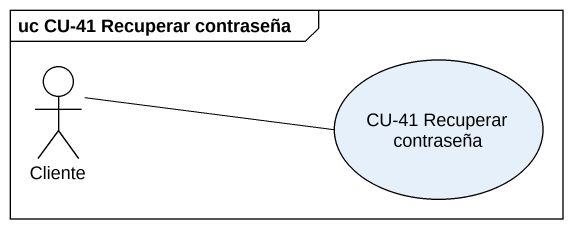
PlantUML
@startuml
mainframe uc CU-41 Recuperar contraseña
actor Cliente
usecase "CU-41 Recuperar contraseña" as CU_41_Recuperar_contraseña
Cliente -right- CU_41_Recuperar_contraseña
@enduml
